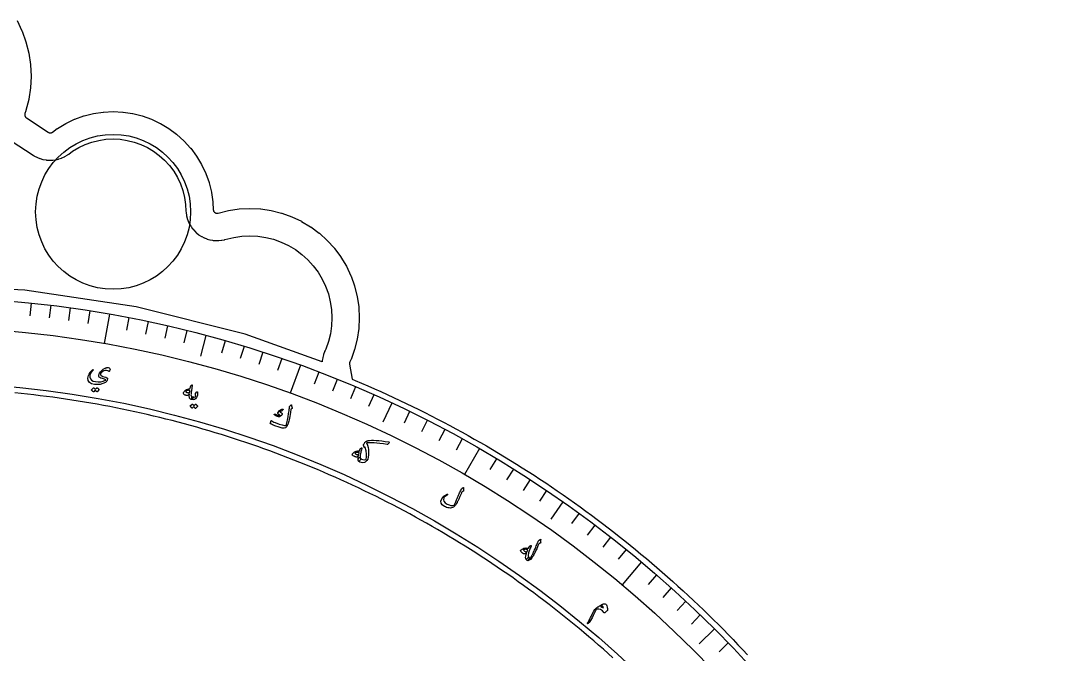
# Model space of a CAD drawing. Header units: millimetres. Extents: x -92 to 92, y -92 to 118.
# Drawn here: x 8.7 to 91, y 62.3 to 113.2 of the extents above; entities that cross this region are included whole.
import ezdxf

# ---------------------------------------------------------------- set-up
doc = ezdxf.new("R2010")
doc.units = ezdxf.units.MM
for name, color, linetype in [('CUT_INNER', 6, 'Continuous'), ('CUT_OUTER', 1, 'Continuous'), ('ENGRAVE', 7, 'Continuous'), ('ENGRAVE_FINE', 8, 'Continuous'), ('TEXT', 5, 'Continuous')]:
    doc.layers.add(name, color=color, linetype=linetype)

msp = doc.modelspace()

# ---------------------------------------------------------------- linework, layer by layer
at = {"layer": 'CUT_INNER'}
msp.add_lwpolyline([(56.2246, 62.0343), (55.8429, 62.3781), (55.4591, 62.7196), (55.0732, 63.0587), (54.6853, 63.3954), (54.2952, 63.7298), (53.9032, 64.0617), (53.5091, 64.3913), (53.113, 64.7184), (52.7149, 65.043), (52.3148, 65.3653), (51.9127, 65.685), (51.5087, 66.0023), (51.1028, 66.3171), (50.6949, 66.6295), (50.2851, 66.9393), (49.8734, 67.2465), (49.4599, 67.5513), (49.0445, 67.8535), (48.6272, 68.1532), (48.2081, 68.4502), (47.7872, 68.7448), (47.3645, 69.0367), (46.94, 69.326), (46.5137, 69.6127), (46.0857, 69.8968), (45.656, 70.1783), (45.2245, 70.4571), (44.7913, 70.7333), (44.3565, 71.0068), (43.92, 71.2776), (43.4818, 71.5457), (43.042, 71.8112), (42.6005, 72.0739), (42.1575, 72.334), (41.7129, 72.5913), (41.2667, 72.8459), (40.8189, 73.0977), (40.3696, 73.3468), (39.9188, 73.5931), (39.4665, 73.8367), (39.0127, 74.0774), (38.5575, 74.3154), (38.1007, 74.5506), (37.6426, 74.783), (37.183, 75.0125), (36.722, 75.2393), (36.2597, 75.4632), (35.796, 75.6842), (35.3309, 75.9025), (34.8645, 76.1178), (34.3968, 76.3303), (33.9278, 76.5399), (33.4575, 76.7467), (32.986, 76.9505), (32.5132, 77.1515), (32.0392, 77.3495), (31.564, 77.5446), (31.0876, 77.7369), (30.61, 77.9261), (30.1313, 78.1125), (29.6515, 78.2959), (29.1705, 78.4764), (28.6884, 78.6539), (28.2053, 78.8284), (27.721, 79), (27.2358, 79.1686), (26.7495, 79.3342), (26.2622, 79.4969), (25.7739, 79.6565), (25.2847, 79.8132), (24.7945, 79.9668), (24.3034, 80.1174), (23.8113, 80.2651), (23.3184, 80.4096), (22.8245, 80.5512), (22.3299, 80.6897), (21.8343, 80.8252), (21.338, 80.9577), (20.8408, 81.0871), (20.3429, 81.2134), (19.8442, 81.3367), (19.3448, 81.457), (18.8446, 81.5741), (18.3437, 81.6882), (17.8421, 81.7992), (17.3399, 81.9072), (16.837, 82.012), (16.3334, 82.1138), (15.8293, 82.2125), (15.3246, 82.308), (14.8192, 82.4005), (14.3134, 82.4899), (13.8069, 82.5762), (13.3, 82.6593), (12.7926, 82.7394), (12.2846, 82.8163), (11.7763, 82.8901), (11.2674, 82.9608), (10.7582, 83.0284), (10.2485, 83.0929), (9.7385, 83.1542), (9.2281, 83.2124), (8.7173, 83.2674), (8.2062, 83.3194)], dxfattribs=at)
msp.add_circle((16.104, 97.8606), 6.222, dxfattribs=at)
at = {"layer": 'CUT_OUTER'}
msp.add_lwpolyline([(8.3955, 113.2283), (8.7885, 112.3974), (8.7941, 112.3838), (9.1038, 111.5184), (9.108, 111.5043), (9.3314, 110.6128), (9.3342, 110.5983), (9.4691, 109.6892), (9.4705, 109.6745), (9.5156, 108.7565), (9.5156, 108.7418), (9.4705, 107.8238), (9.4691, 107.8091), (9.3342, 106.8999), (9.3314, 106.8855), (9.108, 105.9939), (9.1038, 105.9799), (9.023, 105.7541), (9.0147, 105.7268), (9.009, 105.6989), (9.006, 105.6706), (9.0056, 105.6421), (9.008, 105.6137), (9.0131, 105.5857), (9.0208, 105.5582), (9.0311, 105.5317), (9.0439, 105.5062), (9.059, 105.482), (9.0763, 105.4594), (9.0957, 105.4385), (9.117, 105.4196), (9.14, 105.4028), (10.8854, 104.2489), (10.9117, 104.2334), (10.9394, 104.2206), (10.9683, 104.2107), (10.9981, 104.2038), (11.0284, 104.2), (11.0589, 104.1993), (11.0893, 104.2016), (11.1194, 104.2071), (11.1487, 104.2156), (11.1771, 104.227), (11.2041, 104.2413), (11.2295, 104.2582), (11.6246, 104.5512), (11.6369, 104.5594), (12.302, 104.9581), (12.315, 104.965), (13.016, 105.2966), (13.0296, 105.3022), (13.7597, 105.5634), (13.7738, 105.5677), (14.526, 105.7561), (14.5404, 105.759), (15.3075, 105.8728), (15.3221, 105.8742), (16.0966, 105.9123), (16.1114, 105.9123), (16.8859, 105.8742), (16.9005, 105.8728), (17.6676, 105.759), (17.682, 105.7561), (18.4342, 105.5677), (18.4483, 105.5634), (19.1784, 105.3022), (19.192, 105.2966), (19.893, 104.965), (19.906, 104.9581), (20.5711, 104.5594), (20.5834, 104.5512), (21.2062, 104.0893), (21.2176, 104.08), (21.7922, 103.5592), (21.8026, 103.5488), (22.3233, 102.9742), (22.3327, 102.9629), (22.7946, 102.34), (22.8028, 102.3278), (23.2014, 101.6626), (23.2084, 101.6497), (23.5399, 100.9487), (23.5456, 100.9351), (23.8068, 100.2049), (23.8111, 100.1909), (23.9995, 99.4386), (24.0024, 99.4242), (24.1161, 98.6572), (24.1176, 98.6425), (24.1477, 98.029), (24.1505, 98.0004), (24.156, 97.9723), (24.1641, 97.9448), (24.1749, 97.9182), (24.1881, 97.8928), (24.2037, 97.8687), (24.2215, 97.8463), (24.2413, 97.8256), (24.2631, 97.807), (24.2865, 97.7905), (24.3114, 97.7763), (24.3376, 97.7645), (24.3647, 97.7553), (24.3926, 97.7487), (24.4211, 97.7449), (24.4497, 97.7437), (24.4783, 97.7453), (24.5067, 97.7496), (24.5345, 97.7566), (24.5413, 97.7587), (25.3632, 97.9646), (25.3776, 97.9674), (26.2157, 98.0918), (26.2304, 98.0932), (27.0766, 98.1348), (27.0914, 98.1348), (27.9376, 98.0932), (27.9523, 98.0918), (28.7904, 97.9674), (28.8048, 97.9646), (29.6267, 97.7587), (29.6408, 97.7544), (30.4386, 97.469), (30.4521, 97.4633), (31.2181, 97.1011), (31.2311, 97.0941), (31.9578, 96.6586), (31.97, 96.6504), (32.6506, 96.1456), (32.662, 96.1363), (33.2898, 95.5673), (33.3002, 95.5569), (33.8692, 94.9291), (33.8785, 94.9177), (34.3832, 94.2372), (34.3914, 94.2249), (34.827, 93.4982), (34.8339, 93.4852), (35.1962, 92.7193), (35.2018, 92.7057), (35.4873, 91.9079), (35.4916, 91.8939), (35.6974, 91.072), (35.7003, 91.0575), (35.8246, 90.2194), (35.8261, 90.2048), (35.8676, 89.3585), (35.8676, 89.3438), (35.8261, 88.4975), (35.8246, 88.4829), (35.7003, 87.6447), (35.6974, 87.6303), (35.4916, 86.8084), (35.4873, 86.7943), (35.2018, 85.9966), (35.1962, 85.983), (35.1108, 85.8024), (35.0992, 85.7743), (35.0905, 85.7453), (35.0848, 85.7155), (35.0822, 85.6852), (35.0826, 85.6549), (35.0861, 85.6248), (35.2866, 84.4217), (35.5336, 84.3185), (36.0503, 84.0989), (36.5656, 83.8761), (37.0796, 83.6502), (37.5922, 83.4211), (38.1033, 83.1889), (38.613, 82.9535), (39.1213, 82.715), (39.6281, 82.4734), (40.1334, 82.2287), (40.6372, 81.9809), (41.1394, 81.73), (41.6401, 81.4761), (42.1393, 81.219), (42.6368, 80.9589), (43.1328, 80.6958), (43.6271, 80.4296), (44.1198, 80.1604), (44.6108, 79.8882), (45.1002, 79.613), (45.5878, 79.3347), (46.0738, 79.0535), (46.558, 78.7693), (47.0404, 78.4822), (47.5211, 78.1921), (48, 77.899), (48.477, 77.603), (48.9523, 77.3041), (49.4257, 77.0023), (49.8972, 76.6976), (50.3669, 76.39), (50.8347, 76.0795), (51.3005, 75.7661), (51.7645, 75.4499), (52.2264, 75.1309), (52.6864, 74.809), (53.1445, 74.4843), (53.6005, 74.1568), (54.0545, 73.8266), (54.5065, 73.4935), (54.9564, 73.1577), (55.4043, 72.8191), (55.85, 72.4778), (56.2937, 72.1337), (56.7352, 71.7869), (57.1746, 71.4375), (57.6119, 71.0853), (58.047, 70.7305), (58.4799, 70.373), (58.9106, 70.0128), (59.3391, 69.65), (59.7653, 69.2846), (60.1893, 68.9166), (60.611, 68.546), (61.0305, 68.1728), (61.4476, 67.797), (61.8625, 67.4187), (62.275, 67.0379), (62.6852, 66.6545), (63.093, 66.2686), (63.4984, 65.8802), (63.9014, 65.4894), (64.3021, 65.096), (64.7003, 64.7003), (65.096, 64.3021), (65.4894, 63.9014), (65.8802, 63.4984), (66.2686, 63.093), (66.6545, 62.6852), (67.0379, 62.275)], dxfattribs=at)
at = {"layer": 'ENGRAVE'}
for points in [[(7.9289, 103.5709), (9.6743, 102.417), (9.7691, 102.3578), (9.7954, 102.3422), (9.9935, 102.2385), (10.0212, 102.2258), (10.2288, 102.1427), (10.2577, 102.1329), (10.4727, 102.0714), (10.5025, 102.0645), (10.7226, 102.0252), (10.7529, 102.0214), (10.9758, 102.0046), (11.0063, 102.0039), (11.2298, 102.0099), (11.2603, 102.0123), (11.482, 102.041), (11.5121, 102.0465), (11.7297, 102.0976), (11.7591, 102.1061), (11.9704, 102.1791), (11.9987, 102.1905), (12.2015, 102.2846), (12.2286, 102.2989), (12.4208, 102.4131), (12.4462, 102.43), (12.5377, 102.4944), (12.8469, 102.7237), (13.3402, 103.02), (13.8592, 103.266), (14.3998, 103.46), (14.9569, 103.6001), (15.525, 103.6849), (16.0987, 103.7136), (16.6724, 103.686), (17.2406, 103.6022), (17.7979, 103.4632), (18.3389, 103.2701), (18.8584, 103.025), (19.3513, 102.7302), (19.813, 102.3885), (20.2389, 102.0031), (20.625, 101.5779), (20.9676, 101.1168), (21.2634, 100.6244), (21.5094, 100.1054), (21.7034, 99.5648), (21.8435, 99.0077), (21.9283, 98.4394), (21.9545, 97.9187), (21.962, 97.8166), (21.9648, 97.788), (21.9951, 97.5804), (22.0005, 97.5522), (22.0505, 97.3484), (22.0586, 97.3209), (22.1278, 97.1228), (22.1385, 97.0962), (22.2263, 96.9056), (22.2395, 96.8802), (22.345, 96.6988), (22.3606, 96.6748), (22.483, 96.5043), (22.5008, 96.4819), (22.6389, 96.3239), (22.6587, 96.3032), (22.8113, 96.1591), (22.833, 96.1404), (22.9986, 96.0115), (23.0221, 95.995), (23.1992, 95.8825), (23.2241, 95.8683), (23.4112, 95.7733), (23.4373, 95.7615), (23.6326, 95.6847), (23.6598, 95.6755), (23.8615, 95.6177), (23.8894, 95.6112), (24.0957, 95.5729), (24.1241, 95.569), (24.3331, 95.5506), (24.3618, 95.5495), (24.5716, 95.5511), (24.6002, 95.5527), (24.809, 95.5743), (24.8373, 95.5786), (25.043, 95.6201), (25.0699, 95.6269), (25.7935, 95.8085), (26.4331, 95.9039), (27.0785, 95.9361), (27.724, 95.905), (28.3633, 95.8107), (28.9902, 95.6542), (29.5989, 95.437), (30.1833, 95.1612), (30.7378, 94.8294), (31.2572, 94.4449), (31.7364, 94.0113), (32.1708, 93.5329), (32.5562, 93.0141), (32.8888, 92.4601), (33.1656, 91.8762), (33.3838, 91.2679), (33.5414, 90.6412), (33.6367, 90.0021), (33.669, 89.3566), (33.6378, 88.7112), (33.5435, 88.0719), (33.387, 87.4449), (33.1689, 86.8336), (33.1225, 86.7346), (33.0807, 86.6397), (33.0691, 86.6117), (32.9949, 86.4024), (32.9863, 86.3733), (32.9336, 86.1576), (32.9279, 86.1278), (32.8973, 85.9079), (32.8946, 85.8777), (32.8927, 85.825), (26.7062, 88.0385), (17.9483, 90.2322), (9.0176, 91.557), (0, 92)], [(15.8078, 89.6503), (15.3918, 87.2913)], [(23.5612, 87.9315), (23.1183, 86.2787)], [(31.1352, 85.5434), (30.3159, 83.2924)], [(38.4724, 82.5042), (37.7492, 80.9535)], [(45.5167, 78.8372), (44.3189, 76.7627)], [(52.2146, 74.5702), (51.2332, 73.1685)], [(58.5151, 69.7356), (56.9753, 67.9006)], [(64.3703, 64.3703), (63.1604, 63.1604)]]:
    msp.add_lwpolyline(points, dxfattribs=at)
for radius in [91.0333, 88.6379, 84.1891]:
    msp.add_circle((0, 0), radius, dxfattribs=at)
at = {"layer": 'ENGRAVE_FINE'}
for points in [[(9.5156, 90.5347), (9.4083, 89.5137)], [(11.0942, 90.3548), (10.9691, 89.3358)], [(12.6694, 90.1474), (12.5265, 89.1308)], [(14.2408, 89.9126), (14.0802, 88.8986)], [(17.37, 89.3608), (17.1741, 88.353)], [(18.9269, 89.0441), (18.7134, 88.0399)], [(20.478, 88.7002), (20.2471, 87.6999)], [(22.023, 88.3293), (21.7746, 87.3331)], [(25.0922, 87.5069), (24.8092, 86.52)], [(26.6156, 87.0556), (26.3154, 86.0739)], [(28.1309, 86.5779), (27.8136, 85.6015)], [(29.6376, 86.0737), (29.3033, 85.103)], [(32.6234, 84.987), (32.2555, 84.0285)], [(34.1017, 84.4047), (33.7171, 83.4528)], [(35.5696, 83.7966), (35.1684, 82.8516)], [(37.0266, 83.1631), (36.609, 82.2252)], [(39.9064, 81.8202), (39.4563, 80.8975)], [(41.3283, 81.1113), (40.8622, 80.1966)], [(42.7376, 80.3777), (42.2556, 79.4712)], [(44.1338, 79.6196), (43.6361, 78.7217)], [(46.8856, 78.0308), (46.3569, 77.1508)], [(48.2403, 77.2007), (47.6963, 76.33)], [(49.5803, 76.347), (49.0212, 75.486)], [(50.9052, 75.4701), (50.3311, 74.619)], [(53.5081, 73.6475), (52.9046, 72.817)], [(54.7852, 72.7025), (54.1674, 71.8826)], [(56.0457, 71.7353), (55.4137, 70.9263)], [(57.2891, 70.7462), (56.6431, 69.9484)], [(59.7233, 68.7037), (59.0497, 67.9289)], [(60.9132, 67.651), (60.2263, 66.888)], [(62.0846, 66.5776), (61.3844, 65.8267)], [(63.2371, 65.4839), (62.5239, 64.7454)], [(65.4839, 63.2371), (64.7454, 62.5239)]]:
    msp.add_lwpolyline(points, dxfattribs=at)
at = {"layer": 'TEXT'}
for points in [[(15.7511, 85.0573), (15.6744, 85.0996), (15.5834, 85.1175), (15.4781, 85.1108), (15.3587, 85.0796), (15.28, 85.0434), (15.2114, 84.9956), (15.1528, 84.9362), (15.1043, 84.8653), (15.0981, 84.8504), (15.0949, 84.8344), (15.0948, 84.8172), (15.0977, 84.7989), (15.128, 84.7379), (15.1876, 84.6853), (15.2766, 84.641), (15.3949, 84.6049), (15.5118, 84.5704), (15.5941, 84.5314), (15.6418, 84.4879), (15.655, 84.4401), (15.6403, 84.3478), (15.6072, 84.2694), (15.5556, 84.2047), (15.4857, 84.1539), (15.2765, 84.0599), (15.0618, 84.0014), (14.8412, 83.9781), (14.6145, 83.9901), (14.375, 84.0489), (14.206, 84.1536), (14.1073, 84.3044), (14.0791, 84.5018), (14.0928, 84.6052), (14.1262, 84.7144), (14.1793, 84.8295), (14.2523, 84.9502), (14.2762, 84.9832), (14.3004, 85.0148), (14.3249, 85.045), (14.3497, 85.074), (14.3749, 85.1017), (14.4007, 85.1283), (14.4272, 85.1538), (14.4543, 85.1782), (14.4683, 85.1879), (14.4799, 85.1908), (14.489, 85.187), (14.4956, 85.1764), (14.4983, 85.1643), (14.4975, 85.1527), (14.4932, 85.1418), (14.4854, 85.1314), (14.3533, 84.9819), (14.2664, 84.8415), (14.2247, 84.7103), (14.2278, 84.5885), (14.2805, 84.4518), (14.3736, 84.3457), (14.5071, 84.2703), (14.6812, 84.2252), (14.9105, 84.2036), (15.1225, 84.2141), (15.3173, 84.2567), (15.4951, 84.3317), (15.5063, 84.3387), (15.5115, 84.3469), (15.5108, 84.3561), (15.5041, 84.3664), (15.4735, 84.389), (15.4176, 84.4135), (15.3366, 84.44), (15.2302, 84.4683), (15.1228, 84.5016), (15.0435, 84.5421), (14.9923, 84.5898), (14.9692, 84.6449), (14.9647, 84.7056), (14.9714, 84.7673), (14.9893, 84.8299), (15.0184, 84.8935), (15.0978, 85.0144), (15.1974, 85.121), (15.317, 85.2131), (15.4569, 85.2907), (15.4936, 85.3084), (15.5288, 85.3232), (15.5625, 85.3349), (15.5947, 85.3437), (15.6253, 85.3496), (15.654, 85.353), (15.681, 85.3537), (15.7062, 85.3519), (15.801, 85.3251), (15.8524, 85.2721), (15.8603, 85.193), (15.8247, 85.0879), (15.8076, 85.061), (15.7897, 85.0469), (15.7708, 85.0457), (15.7511, 85.0573)], [(14.7871, 83.7312), (14.7908, 83.7338), (14.7955, 83.7349), (14.8012, 83.7345), (14.8079, 83.7327), (14.8307, 83.7191), (14.8526, 83.7046), (14.8735, 83.6894), (14.8934, 83.6733), (14.9126, 83.6563), (14.931, 83.638), (14.9487, 83.6186), (14.9658, 83.598), (14.9687, 83.5921), (14.9694, 83.5863), (14.9679, 83.5806), (14.9642, 83.5749), (14.8111, 83.4047), (14.8074, 83.4027), (14.8026, 83.4036), (14.7968, 83.4072), (14.7898, 83.4136), (14.7852, 83.4193), (14.7775, 83.4272), (14.7667, 83.4375), (14.7528, 83.4501), (14.7357, 83.4652), (14.7152, 83.483), (14.6914, 83.5035), (14.6641, 83.5268), (14.544, 83.3945), (14.5389, 83.3907), (14.5331, 83.3906), (14.5267, 83.3941), (14.5197, 83.4013), (14.5136, 83.4076), (14.504, 83.4171), (14.4907, 83.4298), (14.4739, 83.4457), (14.4531, 83.4648), (14.4281, 83.4873), (14.3989, 83.5132), (14.3655, 83.5423), (14.3623, 83.5467), (14.3612, 83.5508), (14.3624, 83.5545), (14.3656, 83.5578), (14.519, 83.7209), (14.5227, 83.7235), (14.5274, 83.7247), (14.5331, 83.7243), (14.5398, 83.7225), (14.5594, 83.7121), (14.5782, 83.7006), (14.5962, 83.6881), (14.6133, 83.6746), (14.6297, 83.6603), (14.6453, 83.6454), (14.6601, 83.6297), (14.6742, 83.6133)], [(22.4178, 83.9481), (22.4365, 83.9597), (22.4485, 83.9585), (22.4538, 83.9445), (22.4523, 83.9177), (22.4499, 83.902), (22.4469, 83.8801), (22.4433, 83.8521), (22.439, 83.818), (22.4338, 83.7775), (22.4275, 83.7303), (22.4201, 83.6765), (22.4115, 83.616), (22.4031, 83.5566), (22.3956, 83.5034), (22.3889, 83.4564), (22.383, 83.4157), (22.378, 83.3813), (22.3739, 83.3535), (22.3708, 83.3323), (22.3686, 83.3175), (22.3571, 83.2241), (22.3565, 83.1492), (22.3668, 83.093), (22.388, 83.0553), (22.4056, 83.0381), (22.4285, 83.0238), (22.4567, 83.0124), (22.4904, 83.0037), (22.5094, 82.9951), (22.522, 82.9813), (22.5282, 82.9622), (22.5281, 82.9378), (22.5228, 82.9099), (22.5144, 82.8826), (22.5028, 82.8557), (22.488, 82.8294), (22.4724, 82.8078), (22.4576, 82.7926), (22.4435, 82.7838), (22.4302, 82.7814), (22.366, 82.7995), (22.3138, 82.8262), (22.2734, 82.8615), (22.2448, 82.9056), (22.2265, 82.964), (22.2179, 83.0367), (22.2191, 83.1236), (22.2299, 83.2249), (22.1792, 83.175), (22.1314, 83.1379), (22.0863, 83.1137), (22.044, 83.1022), (22.0122, 83.1025), (21.9765, 83.1089), (21.9367, 83.1212), (21.8929, 83.1395), (21.8478, 83.163), (21.8109, 83.1862), (21.7821, 83.2093), (21.7615, 83.2322), (21.7468, 83.2577), (21.739, 83.2824), (21.7383, 83.3062), (21.7446, 83.3292), (21.7579, 83.3565), (21.7759, 83.3858), (21.7988, 83.4172), (21.8266, 83.4506), (21.8564, 83.4836), (21.8817, 83.5096), (21.9026, 83.5284), (21.9189, 83.5402), (22.0038, 83.5833), (22.094, 83.6211), (22.1895, 83.6534), (22.2904, 83.6802), (22.2997, 83.7285), (22.3083, 83.7701), (22.3161, 83.8049), (22.3231, 83.833), (22.3307, 83.8561), (22.3405, 83.876), (22.3525, 83.8927), (22.3666, 83.9062)], [(22.2675, 83.5247), (22.1695, 83.5179), (22.0833, 83.5002), (22.0088, 83.4717), (21.9462, 83.4324), (21.9411, 83.4262), (21.9395, 83.4197), (21.9415, 83.4128), (21.9471, 83.4057), (21.97, 83.3879), (21.9958, 83.3721), (22.0244, 83.3583), (22.0559, 83.3466), (22.0902, 83.3369), (22.1274, 83.3293), (22.1674, 83.3237), (22.2103, 83.3201), (22.2172, 83.3205), (22.2248, 83.3223), (22.2331, 83.3255), (22.2422, 83.3302), (22.2461, 83.3508), (22.2498, 83.3725), (22.2533, 83.3953), (22.2566, 83.4191), (22.2597, 83.4439), (22.2625, 83.4698), (22.2651, 83.4967), (22.2675, 83.5247)], [(22.7197, 83.2623), (22.8307, 83.3964), (22.8456, 83.4104), (22.858, 83.4135), (22.8682, 83.4056), (22.876, 83.3867), (22.8854, 83.3339), (22.8894, 83.2805), (22.8878, 83.2264), (22.8807, 83.1717), (22.8679, 83.1161), (22.8491, 83.0593), (22.8244, 83.0014), (22.7937, 82.9422), (22.7239, 82.8476), (22.6401, 82.7893), (22.5422, 82.7672), (22.4302, 82.7814), (22.4199, 82.7927), (22.4135, 82.8197), (22.4111, 82.8627), (22.4127, 82.9214), (22.4168, 82.9519), (22.4241, 82.976), (22.4346, 82.9935), (22.4483, 83.0045), (22.4578, 83.0076), (22.4679, 83.0085), (22.4788, 83.0072), (22.4904, 83.0037), (22.5592, 82.9874), (22.6222, 82.9851), (22.6796, 82.997), (22.7312, 83.023), (22.7338, 83.0255), (22.7355, 83.0291), (22.7362, 83.0341), (22.7359, 83.0403), (22.7357, 83.0778), (22.7311, 83.1172), (22.722, 83.1585), (22.7085, 83.2017), (22.7045, 83.2177), (22.7051, 83.2331), (22.7101, 83.248), (22.7197, 83.2623)], [(22.7191, 82.4027), (22.723, 82.4049), (22.7278, 82.4056), (22.7335, 82.4047), (22.74, 82.4022), (22.7616, 82.3865), (22.7821, 82.37), (22.8016, 82.3528), (22.8201, 82.3349), (22.8376, 82.3161), (22.8544, 82.2962), (22.8703, 82.2752), (22.8855, 82.2531), (22.8879, 82.2469), (22.888, 82.241), (22.886, 82.2355), (22.8817, 82.2302), (22.7127, 82.0752), (22.7088, 82.0737), (22.7041, 82.075), (22.6986, 82.0792), (22.6922, 82.0862), (22.6881, 82.0923), (22.6811, 82.1009), (22.6713, 82.1122), (22.6586, 82.1261), (22.6429, 82.1427), (22.624, 82.1625), (22.6021, 82.1852), (22.577, 82.2109), (22.4445, 82.0906), (22.439, 82.0873), (22.4332, 82.0878), (22.4272, 82.0919), (22.4208, 82.0998), (22.4153, 82.1066), (22.4065, 82.1169), (22.3944, 82.1308), (22.379, 82.1483), (22.3601, 82.1694), (22.3372, 82.1942), (22.3104, 82.2226), (22.2797, 82.2548), (22.2768, 82.2596), (22.2762, 82.2637), (22.2776, 82.2673), (22.2812, 82.2703), (22.4499, 82.4181), (22.4538, 82.4203), (22.4586, 82.421), (22.4643, 82.4201), (22.4708, 82.4177), (22.4895, 82.4054), (22.5072, 82.3922), (22.524, 82.378), (22.54, 82.363), (22.555, 82.3472), (22.5692, 82.3308), (22.5826, 82.3137), (22.5952, 82.2961)], [(30.4181, 82.328), (30.4223, 82.2972), (30.4276, 82.2675), (30.434, 82.2389), (30.4416, 82.2115), (30.4504, 82.1851), (30.4606, 82.1598), (30.4721, 82.1354), (30.4851, 82.1121), (30.4891, 82.1002), (30.4875, 82.0887), (30.4806, 82.0774), (30.4682, 82.0665), (30.3977, 82.0108), (30.3906, 82.0046), (30.3851, 81.9991), (30.3812, 81.9944), (30.3791, 81.9904), (30.3469, 81.781), (30.3163, 81.5923), (30.2874, 81.4243), (30.2602, 81.277), (30.2347, 81.1506), (30.2109, 81.0452), (30.1887, 80.9609), (30.1682, 80.8976), (30.1243, 80.7801), (30.1084, 80.7436), (30.0905, 80.7077), (30.0708, 80.6723), (30.0493, 80.6374), (30.0258, 80.603), (30.0001, 80.5693), (29.9723, 80.5362), (29.9424, 80.5038), (29.8494, 80.4737), (29.6766, 80.4937), (29.4239, 80.5635), (29.091, 80.6821), (28.9884, 80.723), (28.8944, 80.7635), (28.8091, 80.8035), (28.7323, 80.8431), (28.7261, 80.8489), (28.7225, 80.8554), (28.7215, 80.8627), (28.7232, 80.8708), (28.7341, 80.9085), (28.7443, 80.9427), (28.7538, 80.9734), (28.7626, 81.0007), (28.7707, 81.0248), (28.7783, 81.046), (28.7854, 81.0644), (28.792, 81.0799), (28.7963, 81.0884), (28.8012, 81.0922), (28.8068, 81.0914), (28.8132, 81.0859), (28.8633, 81.0489), (28.9313, 81.0106), (29.0171, 80.9709), (29.1206, 80.9298), (29.4334, 80.8167), (29.6832, 80.7422), (29.8703, 80.7068), (29.9949, 80.7109), (30.0219, 80.7839), (30.0563, 80.9221), (30.0981, 81.1255), (30.1471, 81.3941), (30.1938, 81.6638), (30.2282, 81.8682), (30.2503, 82.0072), (30.2603, 82.0807), (30.2624, 82.101), (30.2644, 82.1201), (30.2663, 82.1378), (30.268, 82.1542), (30.2695, 82.1692), (30.2708, 82.1825), (30.2718, 82.1942), (30.2726, 82.2043), (30.2757, 82.2259), (30.2821, 82.2451), (30.2918, 82.2622), (30.3049, 82.277), (30.385, 82.3511), (30.391, 82.3558), (30.3967, 82.3584), (30.4018, 82.3587), (30.4065, 82.3568), (30.4111, 82.3515), (30.4146, 82.3449), (30.4169, 82.3371), (30.4181, 82.328)], [(29.745, 82.0075), (29.7493, 82.0053), (29.7526, 82.002), (29.7549, 81.9978), (29.7561, 81.9926), (29.7557, 81.9885), (29.7545, 81.9844), (29.7526, 81.9801), (29.75, 81.9758), (29.6527, 81.8668), (29.6418, 81.8561), (29.6317, 81.8485), (29.6224, 81.8441), (29.6138, 81.8428), (29.5802, 81.8452), (29.5502, 81.8433), (29.5237, 81.837), (29.5009, 81.8264), (29.4944, 81.8189), (29.4956, 81.8079), (29.5044, 81.7935), (29.5209, 81.7756), (29.5328, 81.7661), (29.5453, 81.7567), (29.5583, 81.7474), (29.5719, 81.7382), (29.5861, 81.7291), (29.6013, 81.7201), (29.6173, 81.711), (29.6342, 81.702), (29.6865, 81.6543), (29.6872, 81.595), (29.6364, 81.5241), (29.5342, 81.4415), (29.4966, 81.4196), (29.462, 81.4044), (29.4306, 81.3959), (29.4023, 81.3941), (29.3734, 81.3982), (29.3355, 81.4093), (29.2884, 81.4274), (29.2323, 81.4525), (29.2039, 81.466), (29.1773, 81.4797), (29.1525, 81.4939), (29.1295, 81.5084), (29.1083, 81.5228), (29.0885, 81.5366), (29.0702, 81.5499), (29.0535, 81.5627), (29.0441, 81.5733), (29.0384, 81.5837), (29.0364, 81.5937), (29.038, 81.6035), (29.0429, 81.6125), (29.0498, 81.6176), (29.0589, 81.619), (29.0699, 81.6166), (29.1045, 81.6068), (29.1435, 81.5951), (29.1869, 81.5815), (29.2347, 81.5659), (29.324, 81.5367), (29.3948, 81.5171), (29.4473, 81.5072), (29.4814, 81.507), (29.4863, 81.5084), (29.4898, 81.5114), (29.4918, 81.5159), (29.4923, 81.5221), (29.4914, 81.5263), (29.4886, 81.5309), (29.4839, 81.5358), (29.4773, 81.5411), (29.4132, 81.5833), (29.3869, 81.6023), (29.3656, 81.6222), (29.3495, 81.6429), (29.3385, 81.6646), (29.331, 81.688), (29.3295, 81.7099), (29.3339, 81.7304), (29.3443, 81.7495), (29.4375, 81.8696), (29.5354, 81.9527), (29.6379, 81.9987), (29.745, 82.0075)], [(38.2412, 79.3793), (38.267, 79.372), (38.2792, 79.3589), (38.2777, 79.3399), (38.2624, 79.3151), (38.1877, 79.2261), (38.1672, 79.204), (38.1478, 79.1885), (38.1294, 79.1796), (38.112, 79.1774), (37.8065, 79.219), (37.5289, 79.2527), (37.279, 79.2785), (37.057, 79.2968), (36.8629, 79.3075), (36.6968, 79.3102), (36.5589, 79.3051), (36.4489, 79.2924), (36.5158, 79.1207), (36.5664, 78.9422), (36.6006, 78.7571), (36.6186, 78.5653), (36.6169, 78.3521), (36.5907, 78.1659), (36.5401, 78.0067), (36.4654, 77.8742), (36.4209, 77.8198), (36.3781, 77.778), (36.3371, 77.7488), (36.2977, 77.7323), (36.1553, 77.7083), (36.0305, 77.7127), (35.9231, 77.7454), (35.8331, 77.8067), (35.8013, 77.8477), (35.7866, 77.8971), (35.7889, 77.9548), (35.8084, 78.0209), (35.8315, 78.0701), (35.8566, 78.1029), (35.8836, 78.1194), (35.9126, 78.1194), (35.9243, 78.1133), (35.9377, 78.1023), (35.9526, 78.0862), (35.9691, 78.0653), (36.0438, 77.9938), (36.1441, 77.9547), (36.27, 77.9481), (36.4217, 77.9737), (36.4528, 78.1726), (36.4492, 78.3993), (36.4104, 78.6537), (36.3361, 78.9358), (36.3328, 78.9414), (36.328, 78.9445), (36.3217, 78.9451), (36.314, 78.9432), (36.2786, 78.9341), (36.2706, 78.9327), (36.2639, 78.9346), (36.2583, 78.9398), (36.2539, 78.9483), (36.1989, 79.1255), (36.2006, 79.1363), (36.2097, 79.1585), (36.2262, 79.1922), (36.25, 79.2372), (36.2769, 79.2844), (36.3016, 79.322), (36.324, 79.35), (36.3443, 79.3686), (36.3743, 79.3901), (36.404, 79.4095), (36.4331, 79.4265), (36.4618, 79.4414), (36.49, 79.4541), (36.5179, 79.4649), (36.5454, 79.4737), (36.5726, 79.4806), (36.6973, 79.4979), (36.8459, 79.5069), (37.0185, 79.5076), (37.215, 79.4998), (37.4356, 79.4832), (37.6801, 79.4578), (37.9487, 79.4232), (38.2412, 79.3793)], [(35.9691, 78.0653), (35.9791, 78.0326), (35.9754, 77.9954), (35.9581, 77.9536), (35.927, 77.9071), (35.8844, 77.8586), (35.8498, 77.8307), (35.8233, 77.8234), (35.8049, 77.8366), (35.7733, 77.9182), (35.7635, 78.0253), (35.7753, 78.1579), (35.8089, 78.3162), (35.745, 78.2434), (35.6891, 78.1936), (35.6414, 78.1669), (35.6017, 78.1632), (35.5834, 78.1678), (35.5642, 78.1739), (35.5441, 78.1815), (35.5231, 78.1905), (35.5012, 78.2006), (35.4784, 78.2115), (35.4547, 78.2231), (35.4302, 78.2355), (35.388, 78.2597), (35.3557, 78.2811), (35.3334, 78.2998), (35.321, 78.3157), (35.3101, 78.3513), (35.3078, 78.3827), (35.3141, 78.4099), (35.329, 78.4328), (35.3988, 78.4999), (35.4565, 78.5508), (35.5019, 78.5854), (35.5351, 78.6037), (35.5746, 78.6174), (35.6152, 78.6293), (35.6569, 78.6392), (35.6996, 78.6472), (35.7438, 78.6533), (35.7898, 78.6575), (35.8376, 78.6598), (35.8873, 78.6602), (35.917, 78.7563), (35.9232, 78.7762), (35.9309, 78.7929), (35.9399, 78.8065), (35.9503, 78.817), (36.0473, 78.8994), (36.0635, 78.9076), (36.0728, 78.9025), (36.0753, 78.8839), (36.0709, 78.852), (36.0438, 78.7563), (36.0194, 78.6684), (35.9978, 78.5881), (35.979, 78.5155), (35.9634, 78.4507), (35.9512, 78.3935), (35.9426, 78.344), (35.9375, 78.3023), (35.9345, 78.2306), (35.9388, 78.1673), (35.9503, 78.1121), (35.9691, 78.0653)], [(35.8587, 78.5297), (35.7489, 78.5394), (35.6546, 78.5341), (35.5758, 78.514), (35.5125, 78.4791), (35.5248, 78.4595), (35.5431, 78.44), (35.5674, 78.4205), (35.5978, 78.4011), (35.6161, 78.3918), (35.6349, 78.3832), (35.6541, 78.3752), (35.6739, 78.3679), (35.6942, 78.3616), (35.7153, 78.3564), (35.7372, 78.3525), (35.7597, 78.3499), (35.7892, 78.3544), (35.8132, 78.3747), (35.8318, 78.4108), (35.845, 78.4628), (35.849, 78.4877), (35.8526, 78.5072), (35.8559, 78.5212), (35.8587, 78.5297)], [(44.1985, 75.7138), (44.2064, 75.7183), (44.2143, 75.7202), (44.2222, 75.7195), (44.23, 75.7162), (44.2366, 75.7107), (44.2406, 75.7033), (44.242, 75.6942), (44.2409, 75.6832), (44.2321, 75.6203), (44.2288, 75.5635), (44.2309, 75.5127), (44.2384, 75.4681), (44.2395, 75.453), (44.2344, 75.4394), (44.2229, 75.4272), (44.2051, 75.4164), (44.1952, 75.4121), (44.1858, 75.4078), (44.1768, 75.4036), (44.1682, 75.3995), (44.1601, 75.3957), (44.1527, 75.3923), (44.1458, 75.3893), (44.1396, 75.3866), (44.1287, 75.3815), (44.1185, 75.3738), (44.1091, 75.3634), (44.1003, 75.3503), (44.0806, 75.3106), (44.0598, 75.2669), (44.0377, 75.2193), (44.0145, 75.1678), (43.9899, 75.1124), (43.9638, 75.0533), (43.9363, 74.9903), (43.9073, 74.9236), (43.8793, 74.8565), (43.8524, 74.7937), (43.8268, 74.7353), (43.8024, 74.6811), (43.7792, 74.631), (43.7574, 74.5847), (43.7369, 74.5423), (43.7177, 74.5038), (43.6563, 74.3924), (43.5863, 74.2938), (43.508, 74.2079), (43.4213, 74.1347), (43.3578, 74.099), (43.2795, 74.0776), (43.1863, 74.0703), (43.0782, 74.0771), (42.9674, 74.0951), (42.868, 74.1199), (42.78, 74.1517), (42.7034, 74.1905), (42.532, 74.3232), (42.4389, 74.4703), (42.4241, 74.6322), (42.4879, 74.8089), (42.5658, 74.9234), (42.664, 75.0231), (42.7826, 75.1078), (42.9217, 75.1774), (42.9312, 75.1807), (42.9395, 75.1813), (42.9466, 75.1792), (42.9526, 75.1745), (42.9581, 75.1679), (42.9614, 75.1614), (42.9625, 75.155), (42.9615, 75.1488), (42.9586, 75.1403), (42.9541, 75.1331), (42.9481, 75.1272), (42.9406, 75.1224), (42.8328, 75.0523), (42.7493, 74.9878), (42.6901, 74.9289), (42.6552, 74.8757), (42.6246, 74.7358), (42.6571, 74.6072), (42.7528, 74.4899), (42.9116, 74.3836), (43.0697, 74.3138), (43.2178, 74.2779), (43.3561, 74.276), (43.4845, 74.3082), (43.5053, 74.3478), (43.5288, 74.3946), (43.5547, 74.4487), (43.5832, 74.5099), (43.6142, 74.5786), (43.6476, 74.6549), (43.6834, 74.7389), (43.7217, 74.8306), (43.7621, 74.9246), (43.8022, 75.017), (43.842, 75.1076), (43.8816, 75.1966), (43.921, 75.2837), (43.9605, 75.369), (44, 75.4525), (44.0395, 75.534), (44.0743, 75.6144), (44.0798, 75.6227), (44.0857, 75.63), (44.0921, 75.6363), (44.0991, 75.6415)], [(49.438, 70.4157), (49.4204, 70.3145), (49.4253, 70.2268), (49.4528, 70.1524), (49.5029, 70.0915), (49.516, 70.0739), (49.521, 70.052), (49.5177, 70.0257), (49.5063, 69.995), (49.4985, 69.98), (49.4899, 69.9651), (49.4806, 69.9503), (49.4706, 69.9356), (49.4597, 69.9214), (49.4478, 69.9078), (49.4349, 69.8951), (49.4209, 69.883), (49.3962, 69.8645), (49.3748, 69.8529), (49.3568, 69.8484), (49.3423, 69.8509), (49.3077, 69.8753), (49.2788, 69.9051), (49.2556, 69.9402), (49.2381, 69.9806), (49.2217, 70.0838), (49.2302, 70.2059), (49.2633, 70.3469), (49.3212, 70.5069), (49.2451, 70.4415), (49.1805, 70.3992), (49.1275, 70.38), (49.086, 70.384), (49.0679, 70.3923), (49.0492, 70.4019), (49.03, 70.4125), (49.0102, 70.4244), (48.9897, 70.4374), (48.9684, 70.4518), (48.9463, 70.4676), (48.9234, 70.4846), (48.8823, 70.5175), (48.8522, 70.545), (48.8331, 70.5671), (48.825, 70.584), (48.8186, 70.6215), (48.8212, 70.6535), (48.8328, 70.6801), (48.8534, 70.7013), (48.9317, 70.7576), (48.9949, 70.7994), (49.0432, 70.8267), (49.0763, 70.8395), (49.1153, 70.8479), (49.1565, 70.854), (49.1999, 70.8577), (49.2457, 70.8591), (49.2937, 70.858), (49.3439, 70.8546), (49.3965, 70.8488), (49.4513, 70.8406), (49.4973, 70.9333), (49.5033, 70.9441), (49.509, 70.954), (49.5142, 70.963), (49.519, 70.9712), (49.5237, 70.9783), (49.5284, 70.9841), (49.5333, 70.9887), (49.5383, 70.9921), (49.6493, 71.0613), (49.667, 71.0684), (49.6755, 71.0617), (49.6747, 71.0412), (49.6646, 71.0068), (49.6263, 70.9262), (49.5911, 70.8475), (49.5588, 70.7705), (49.5295, 70.6953), (49.503, 70.6221), (49.4789, 70.5511), (49.4572, 70.4823), (49.438, 70.4157)], [(50.3804, 71.5456), (50.3914, 71.5529), (50.4016, 71.5565), (50.4111, 71.5562), (50.42, 71.5521), (50.4262, 71.546), (50.4299, 71.5381), (50.4312, 71.5283), (50.4301, 71.5168), (50.4189, 71.4611), (50.415, 71.4077), (50.4182, 71.3566), (50.4286, 71.3079), (50.4298, 71.2889), (50.4243, 71.2726), (50.412, 71.2592), (50.393, 71.2485), (50.3817, 71.244), (50.3703, 71.2395), (50.3588, 71.2351), (50.3471, 71.2308), (50.3355, 71.2265), (50.324, 71.2221), (50.3126, 71.2176), (50.3013, 71.213), (50.2882, 71.192), (50.2581, 71.1284), (50.2111, 71.0224), (50.147, 70.874), (50.1119, 70.7923), (50.0785, 70.716), (50.0468, 70.6448), (50.0168, 70.5789), (49.9885, 70.5185), (49.9619, 70.4637), (49.9369, 70.4147), (49.9136, 70.3713), (49.8908, 70.3311), (49.8671, 70.2914), (49.8427, 70.2522), (49.8175, 70.2136), (49.7914, 70.1755), (49.7643, 70.1376), (49.7363, 70.1), (49.7073, 70.0628), (49.6013, 69.944), (49.5055, 69.8694), (49.4196, 69.8391), (49.3437, 69.8529), (49.3149, 69.8721), (49.2981, 69.8961), (49.2932, 69.925), (49.3003, 69.9587), (49.3161, 69.9932), (49.3372, 70.0243), (49.3637, 70.052), (49.3956, 70.0763), (49.4292, 70.0958), (49.458, 70.1051), (49.4818, 70.1042), (49.5008, 70.0929), (49.5139, 70.0822), (49.5257, 70.0725), (49.5362, 70.0641), (49.5453, 70.0567), (49.5535, 70.0507), (49.5609, 70.0461), (49.5676, 70.0431), (49.5735, 70.0415), (49.6049, 70.0659), (49.6415, 70.111), (49.6833, 70.1766), (49.7303, 70.2629), (49.7566, 70.3153), (49.786, 70.3759), (49.8184, 70.4447), (49.8539, 70.5218), (49.8926, 70.6072), (49.9348, 70.7008), (49.9805, 70.8028), (50.0296, 70.9131), (50.0773, 71.0211), (50.1191, 71.1161), (50.1548, 71.1982), (50.1845, 71.2673), (50.2083, 71.3233), (50.2263, 71.3661), (50.2387, 71.3957), (50.2453, 71.4122), (50.2555, 71.4326), (50.2696, 71.4523), (50.2874, 71.4712), (50.3091, 71.4893), (50.321, 71.4977), (50.3321, 71.5056), (50.3423, 71.5132), (50.3516, 71.5204), (50.3601, 71.5273), (50.3677, 71.5337), (50.3745, 71.5398), (50.3804, 71.5456)], [(49.3961, 70.7168), (49.3781, 70.7228), (49.3591, 70.7286), (49.3393, 70.7343), (49.3185, 70.7397), (49.2968, 70.7446), (49.2738, 70.7483), (49.2497, 70.7509), (49.2244, 70.7523), (49.1995, 70.7534), (49.1751, 70.7531), (49.1512, 70.7512), (49.1278, 70.7477), (49.1051, 70.7427), (49.0831, 70.736), (49.0619, 70.7275), (49.0414, 70.7174), (49.0742, 70.6625), (49.1239, 70.6157), (49.1904, 70.5769), (49.2739, 70.5462), (49.2903, 70.5463), (49.307, 70.5535), (49.3241, 70.5679), (49.3415, 70.5895)], [(55.0978, 66.1478), (55.1293, 66.1747), (55.1615, 66.2008), (55.1945, 66.2261), (55.2283, 66.2505), (55.2629, 66.2736), (55.2983, 66.295), (55.3346, 66.3146), (55.3717, 66.3325), (55.4443, 66.3604), (55.5083, 66.3759), (55.5637, 66.3791), (55.6104, 66.3698), (55.6662, 66.3374), (55.7115, 66.2824), (55.7462, 66.205), (55.7702, 66.105), (55.775, 66.0754), (55.7789, 66.0457), (55.7819, 66.016), (55.784, 65.9862), (55.7853, 65.9562), (55.7859, 65.9259), (55.7858, 65.8954), (55.7851, 65.8645), (55.7837, 65.8475), (55.78, 65.8328), (55.7742, 65.8204), (55.766, 65.8103), (55.7257, 65.776), (55.6894, 65.7456), (55.6573, 65.7191), (55.6293, 65.6964), (55.6058, 65.6778), (55.5873, 65.6636), (55.5738, 65.6538), (55.5652, 65.6483), (55.5519, 65.6442), (55.5397, 65.6448), (55.5287, 65.6503), (55.5189, 65.6607), (55.3858, 65.8094), (55.2438, 65.9074), (55.0931, 65.9547), (54.934, 65.9512), (54.9193, 65.9467), (54.9073, 65.9401), (54.898, 65.9311), (54.8914, 65.92), (54.8155, 65.7588), (54.7335, 65.5936), (54.6453, 65.4243), (54.551, 65.2508), (54.4175, 65.023), (54.3109, 64.8678), (54.2314, 64.785), (54.179, 64.7746), (54.1706, 64.7858), (54.1701, 64.8021), (54.1775, 64.8234), (54.1928, 64.8498), (54.2284, 64.9018), (54.2638, 64.9572), (54.2992, 65.016), (54.3345, 65.0782), (54.3699, 65.1435), (54.4056, 65.2114), (54.4414, 65.2822), (54.4774, 65.3556), (54.5981, 65.6021), (54.7, 65.7922), (54.7831, 65.9258), (54.8478, 66.0029), (54.8833, 66.0342), (54.9178, 66.0616), (54.9512, 66.0851), (54.9837, 66.1045), (55.0148, 66.1204), (55.0442, 66.1329), (55.0718, 66.142), (55.0978, 66.1478)], [(55.2605, 66.1354), (55.2849, 66.1277), (55.3099, 66.1187), (55.3353, 66.1082), (55.3611, 66.0962), (55.3873, 66.0829), (55.4137, 66.0684), (55.4404, 66.0526), (55.4672, 66.0356), (55.455, 66.0899), (55.4398, 66.1313), (55.4216, 66.1597), (55.4004, 66.1751), (55.3669, 66.1834), (55.3324, 66.1795), (55.2969, 66.1635), (55.2605, 66.1354)]]:
    msp.add_lwpolyline(points, close=True, dxfattribs=at)

doc.saveas('drawing.dxf')
